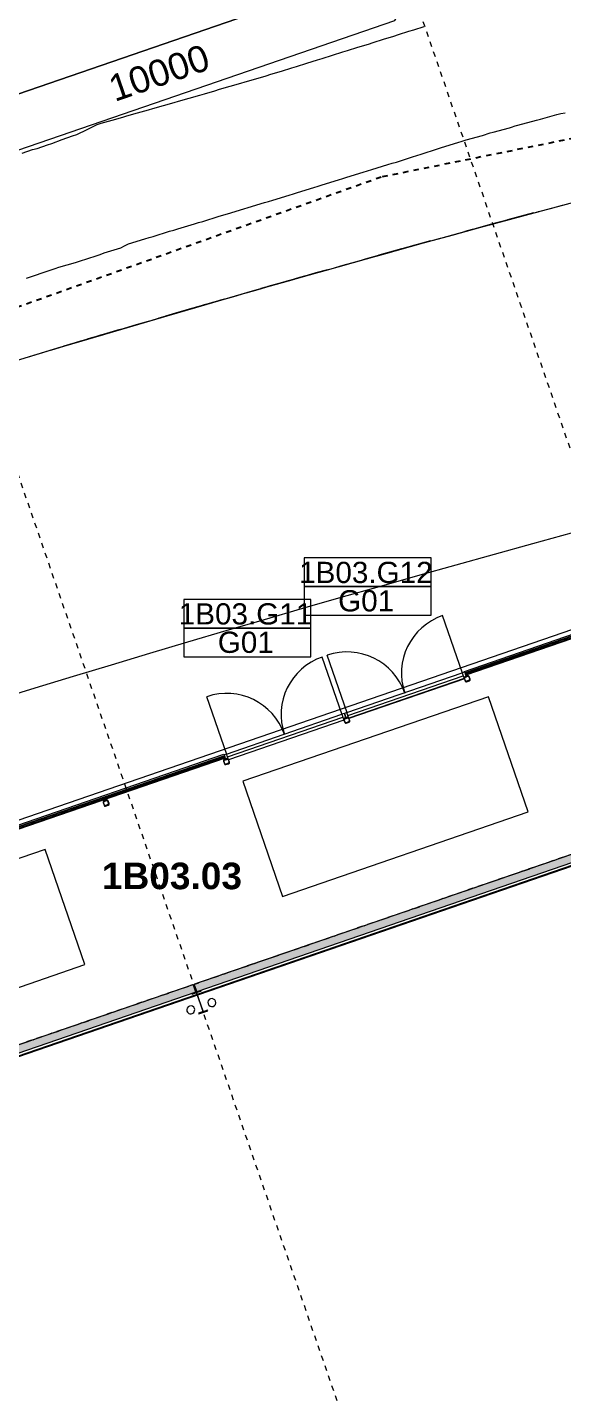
# Model space of a CAD drawing. Header units: metres. Extents: x -2477 to -2300, y 3875 to 4051.
# Drawn here: x -2395.03 to -2384.94, y 4010.75 to 4036.55 of the extents above; entities that cross this region are included whole.
import ezdxf

# ---------------------------------------------------------------- set-up
doc = ezdxf.new("R2010")
doc.units = ezdxf.units.M
for name, pattern in [('BOUNDARY Tighter', [0.008, 0.004, -0.002, 0, -0.002]), ('Grid Line', [0.021, 0.012, -0.003, 0.003, -0.003]), ('Overhead', [0.004, 0.0025, -0.0015])]:
    doc.linetypes.add(name, pattern=pattern)
for name, color, linetype, lineweight in [('A-ANNO-NOTE', 131, 'Continuous', 5), ('A-AREA-IDEN', 2, 'Continuous', 5), ('A-DETL', 90, 'Continuous', 13), ('A-DETL-GENF', 92, 'Continuous', 5), ('A-DOOR', 31, 'Continuous', 5), ('A-DOOR-IDEN', 31, 'Continuous', 5), ('A-FLOR', 192, 'Continuous', 5), ('A-FLOR-OVHD', 1, 'Overhead', 5), ('A-GENM', 13, 'Continuous', 5), ('A-GLAZ-CWMG', 51, 'Continuous', 5), ('A-WALL', 113, 'Continuous', 5), ('A-WALL-FNSH', 113, 'Continuous', 13), ('A-WALL-PATT', 111, 'Continuous', 13), ('C-TOPO', 7, 'Continuous', 5), ('C-TOPO-MAJR', 7, 'Continuous', 20), ('C-TOPO-MINR', 7, 'Continuous', 5), ('P-SANR-FIXT', 6, 'Continuous', 5), ('S-BEAM', 12, 'Continuous', 5), ('S-COLS', 52, 'Continuous', 5), ('S-GRID', 1, 'Continuous', 5)]:
    doc.layers.add(name, color=color, linetype=linetype, lineweight=lineweight)
doc.styles.add('Arial', font='arial.ttf', dxfattribs={"height": 0.5})
doc.styles.add('Arial_3', font='arial.ttf', dxfattribs={"height": 0.4})
doc.styles.add('Arial_B_1', font='arialbd.ttf', dxfattribs={"height": 0.5})

# ---------------------------------------------------------------- blocks, each defined once
blk = doc.blocks.new('Mechanical - Condensers - Mechanical - Condensers-1249279-GA - Part A')
at = {"layer": 'A-GENM', "lineweight": 13}
for p, q in [((-2386.34, 4023.931), (-2390.973, 4022.336)), ((-2385.591, 4021.757), (-2386.34, 4023.931)), ((-2390.973, 4022.336), (-2390.224, 4020.161)), ((-2390.224, 4020.161), (-2385.591, 4021.757)), ((-2394.698, 4021.053), (-2399.331, 4019.458)), ((-2393.949, 4018.879), (-2394.698, 4021.053)), ((-2398.582, 4017.283), (-2393.949, 4018.879))]:
    blk.add_line(p, q, dxfattribs=at)
blk = doc.blocks.new('Downpipe - L Spreader - Default-3252010-GA - Part A')
at = {"layer": 'P-SANR-FIXT'}
for start, end in [(0, 180), (180, 0)]:
    blk.add_arc((-0.04, 0.15), 0.075, start, end, dxfattribs=at)
blk = doc.blocks.new('Downpipe - L Spreader - Default-3251983-GA - Part A')
at = {"layer": 'P-SANR-FIXT'}
for start, end in [(360, 180), (180, 360)]:
    blk.add_arc((-0.04, -0.15), 0.075, start, end, dxfattribs=at)
blk = doc.blocks.new('Structural Framing 6 - Structural Framing 1-1639752-GA - Part A')
at = {"layer": 'S-BEAM', "lineweight": 13}
for p, q in [((-2391.762, 4018.394), (-2391.931, 4018.336)), ((-2391.828, 4018.358), (-2391.758, 4018.382)), ((-2391.758, 4018.382), (-2391.762, 4018.394)), ((-2391.931, 4018.336), (-2391.926, 4018.324)), ((-2391.926, 4018.324), (-2391.857, 4018.348)), ((-2391.842, 4018.341), (-2391.726, 4018.003)), ((-2391.718, 4018.005), (-2391.835, 4018.343)), ((-2391.733, 4017.988), (-2391.803, 4017.964)), ((-2391.803, 4017.964), (-2391.798, 4017.952)), ((-2391.798, 4017.952), (-2391.63, 4018.01)), ((-2391.634, 4018.022), (-2391.704, 4017.998)), ((-2391.63, 4018.01), (-2391.634, 4018.022))]:
    blk.add_line(p, q, dxfattribs=at)
for centre, start, end in [((-2391.853, 4018.337), 19.0004, 109.0004), ((-2391.824, 4018.347), 109.0004, 199.0004), ((-2391.737, 4017.999), 289.0004, 19.0004), ((-2391.708, 4018.009), 199.0004, 289.0004)]:
    blk.add_arc(centre, 0.0114, start, end, dxfattribs=at)
blk = doc.blocks.new('Rectangular Mullion - LVR002 - Swaged Louvre-3470202-GA - Part A')
at = {"layer": 'A-GLAZ-CWMG'}
for p, q in [((-2386.77, 4024.354), (-2382.231, 4025.917)), ((-2382.225, 4025.898), (-2386.763, 4024.335))]:
    blk.add_line(p, q, dxfattribs=at)
blk = doc.blocks.new('Rectangular Mullion - LVR002 - Swaged Louvre-V163-GA - Part A')
at = {"layer": 'A-GLAZ-CWMG'}
for p, q in [((-2386.788, 4024.408), (-2382.25, 4025.97)), ((-2382.24, 4025.942), (-2386.778, 4024.379)), ((-2386.777, 4024.375), (-2382.239, 4025.938)), ((-2382.25, 4025.97), (-2382.246, 4025.959)), ((-2382.239, 4025.938), (-2382.24, 4025.942)), ((-2386.784, 4024.397), (-2386.788, 4024.408)), ((-2386.778, 4024.379), (-2386.777, 4024.375))]:
    blk.add_line(p, q, dxfattribs=at)
blk = doc.blocks.new('aba - Structural Column - Steel - SHS - SHS100x100x9-3123692-GA - Part A')
at = {"layer": 'S-COLS', "lineweight": 15}
for p, q in [((-0.05, 0.0275), (-0.05, -0.0275)), ((-0.041, -0.0275), (-0.041, 0.0275)), ((0.0275, 0.05), (-0.0275, 0.05)), ((-0.0275, 0.041), (0.0275, 0.041)), ((0.041, 0.0275), (0.041, -0.0275)), ((0.05, -0.0275), (0.05, 0.0275)), ((0.0275, -0.041), (-0.0275, -0.041)), ((-0.0275, -0.05), (0.0275, -0.05))]:
    blk.add_line(p, q, dxfattribs=at)
for centre, radius, start, end in [((-0.0275, 0.0275), 0.0225, 90, 180), ((-0.0275, 0.0275), 0.0135, 90, 180), ((0.0275, 0.0275), 0.0225, 360, 90), ((0.0275, 0.0275), 0.0135, 0, 90), ((-0.0275, -0.0275), 0.0225, 180, 270), ((-0.0275, -0.0275), 0.0135, 180, 270), ((0.0275, -0.0275), 0.0135, 270, 0), ((0.0275, -0.0275), 0.0225, 270, 360)]:
    blk.add_arc(centre, radius, start, end, dxfattribs=at)
blk = doc.blocks.new('aba - Structural Column - Steel - SHS - SHS100x100x9-V169-GA - Part A')
at = {"layer": 'S-COLS', "lineweight": 15}
for p, q in [((-0.05, 0.027), (-0.05, -0.028)), ((-0.041, -0.028), (-0.041, 0.027)), ((0.027, 0.05), (-0.028, 0.05)), ((-0.028, 0.041), (0.027, 0.041)), ((0.041, 0.027), (0.041, -0.028)), ((0.05, -0.028), (0.05, 0.018)), ((0.027, -0.041), (-0.028, -0.041)), ((-0.028, -0.05), (0.027, -0.05))]:
    blk.add_line(p, q, dxfattribs=at)
for centre, radius, start, end in [((-0.028, 0.027), 0.0225, 90, 180), ((-0.028, 0.027), 0.0135, 90, 180), ((0.027, 0.027), 0.0225, 360, 90), ((0.027, 0.027), 0.0135, 0, 90), ((-0.028, -0.028), 0.0225, 180, 270), ((-0.028, -0.028), 0.0135, 180, 270), ((0.027, -0.028), 0.0225, 270, 360), ((0.027, -0.028), 0.0135, 270, 0)]:
    blk.add_arc(centre, radius, start, end, dxfattribs=at)
blk = doc.blocks.new('aba - Structural Column - Steel - SHS - SHS100x100x9-V171-GA - Part A')
at = {"layer": 'S-COLS', "lineweight": 15}
for p, q in [((-0.05, 0.018), (-0.05, -0.028)), ((-0.041, -0.028), (-0.041, 0.027)), ((0.027, 0.05), (-0.028, 0.05)), ((-0.028, 0.041), (0.027, 0.041)), ((0.041, 0.027), (0.041, -0.028)), ((0.05, -0.028), (0.05, 0.018)), ((0.027, -0.041), (-0.028, -0.041)), ((-0.028, -0.05), (0.027, -0.05))]:
    blk.add_line(p, q, dxfattribs=at)
for centre, radius, start, end in [((-0.028, 0.027), 0.0225, 90, 180), ((-0.028, 0.027), 0.0135, 90, 180), ((0.027, 0.027), 0.0225, 360, 90), ((0.027, 0.027), 0.0135, 0, 90), ((-0.028, -0.028), 0.0225, 180, 270), ((-0.028, -0.028), 0.0135, 180, 270), ((0.027, -0.028), 0.0225, 270, 360), ((0.027, -0.028), 0.0135, 270, 0)]:
    blk.add_arc(centre, radius, start, end, dxfattribs=at)
blk = doc.blocks.new('aba - Structural Column - Steel - SHS - SHS100x100x9-V170-GA - Part A')
at = {"layer": 'S-COLS', "lineweight": 15}
for p, q in [((-0.05, 0.018), (-0.05, -0.028)), ((-0.041, -0.028), (-0.041, 0.027)), ((0.027, 0.05), (-0.028, 0.05)), ((-0.028, 0.041), (0.027, 0.041)), ((0.041, 0.027), (0.041, -0.028)), ((0.05, -0.028), (0.05, 0.027)), ((0.027, -0.041), (-0.028, -0.041)), ((-0.028, -0.05), (0.027, -0.05))]:
    blk.add_line(p, q, dxfattribs=at)
for centre, radius, start, end in [((-0.028, 0.027), 0.0225, 90, 180), ((-0.028, 0.027), 0.0135, 90, 180), ((0.027, 0.027), 0.0225, 360, 90), ((0.027, 0.027), 0.0135, 0, 90), ((-0.028, -0.028), 0.0225, 180, 270), ((-0.028, -0.028), 0.0135, 180, 270), ((0.027, -0.028), 0.0225, 270, 360), ((0.027, -0.028), 0.0135, 270, 0)]:
    blk.add_arc(centre, radius, start, end, dxfattribs=at)
blk = doc.blocks.new('Rectangular Mullion - LVR002 - Swaged Louvre-V174-GA - Part A')
at = {"layer": 'A-GLAZ-CWMG'}
for p, q in [((-2395.865, 4021.282), (-2391.327, 4022.845)), ((-2391.317, 4022.816), (-2395.855, 4021.254)), ((-2395.854, 4021.25), (-2391.316, 4022.812)), ((-2391.327, 4022.845), (-2391.323, 4022.836)), ((-2391.316, 4022.812), (-2391.317, 4022.816)), ((-2395.861, 4021.271), (-2395.865, 4021.282)), ((-2395.855, 4021.254), (-2395.854, 4021.25))]:
    blk.add_line(p, q, dxfattribs=at)
blk = doc.blocks.new('Curtain_Wall_Louvre_DoubleDoor - Louvre Double Door-3474538-GA - Part A')
at = {"layer": 'A-DOOR'}
for p, q in [((-1.15, 0.065), (-1.15, 0.067)), ((-1.15, 0.067), (1.15, 0.067)), ((-1.15, 0.008), (-1.15, 0.065)), ((-1.15, 0.065), (1.15, 0.065)), ((1.15, 0.008), (-1.15, 0.008)), ((1.15, 0.067), (1.15, 0.065)), ((1.15, 0.065), (1.15, 0.008)), ((-1.15, -0.042), (-1.15, -1.192)), ((1.15, -0.042), (1.15, -1.192))]:
    blk.add_line(p, q, dxfattribs=at)
for centre, start, end in [((-1.15, -0.042), 270, 0), ((1.15, -0.042), 180, 270)]:
    blk.add_arc(centre, 1.15, start, end, dxfattribs=at)
blk = doc.blocks.new('Rectangular Mullion - 50x100mm-3470303-GA - Part A')
at = {"layer": 'A-GLAZ-CWMG'}
blk.add_line((-2391.276, 4022.85), (-2389.101, 4023.599), dxfattribs=at)
blk = doc.blocks.new('Rectangular Mullion - 50x100mm-V178-GA - Part A')
at = {"layer": 'A-GLAZ-CWMG'}
for p, q in [((-0.05, 0.05), (0, 0.05)), ((-0.05, -0.008), (-0.05, 0.05)), ((0, 0.05), (0, -0.035)), ((0, -0.05), (-0.038, -0.05)), ((0, -0.044), (0, -0.05))]:
    blk.add_line(p, q, dxfattribs=at)
blk = doc.blocks.new('Rectangular Mullion - 50x100mm-3396235-GA - Part A')
at = {"layer": 'A-GLAZ-CWMG'}
for p, q in [((0, 0.05), (-0.05, 0.05)), ((-0.05, 0.05), (-0.05, -0.008)), ((0, -0.035), (0, 0.05)), ((-0.038, -0.05), (0, -0.05)), ((0, -0.05), (0, -0.044))]:
    blk.add_line(p, q, dxfattribs=at)
blk = doc.blocks.new('Dimension - Grids _2D_ - 1-200-1063965-GA - Part A')
at = {"layer": 'A-DETL-GENF'}
for p, q in [((-4.323, 0.5), (-4.823, 0)), ((-4.823, 0), (-4.323, 0.5)), ((4.677, 0.5), (-4.323, 0.5)), ((-4.323, 0.5), (4.677, 0.5)), ((5.177, 0), (4.677, 0.5)), ((5.177, 0), (4.677, 0.5)), ((-4.823, 0), (-4.323, -0.5)), ((4.677, -0.5), (5.177, 0)), ((5.177, 0), (4.677, -0.5)), ((-4.823, 0), (-4.323, -0.5)), ((-4.323, -0.5), (4.677, -0.5)), ((-4.323, -0.5), (4.677, -0.5))]:
    blk.add_line(p, q, dxfattribs=at)
blk = doc.blocks.new('AA_DOOR_MARK _ TYPE MARK_HA2 - Mark _ Type Mark-1751130-GA - Part A')
at = {"layer": 'A-DOOR-IDEN'}
for p, q in [((0.00597, 0.0027), (-0.006, 0.0027)), ((-0.006, 0.0027), (-0.006, 0)), ((0.00597, 0), (0.00597, 0.0027)), ((0.00597, 0), (-0.006, 0)), ((0.00597, -0.0027), (0.00597, 0)), ((-0.006, 0), (0.00597, 0)), ((-0.006, 0), (-0.006, -0.0027)), ((-0.006, -0.0027), (0.00597, -0.0027))]:
    blk.add_line(p, q, dxfattribs=at)

msp = doc.modelspace()

# ---------------------------------------------------------------- hatches: boundary and pattern name
at = {"layer": 'A-WALL-PATT', "lineweight": 5}
h = msp.add_hatch(dxfattribs=at)
h.set_pattern_fill('FP_2', color=256, style=0, pattern_type=2)
h.set_pattern_definition([(50, (0, 0), (1.45712932, -0.12721804), [0.1524, -1.676]), (355, (0, 0), (-0.281945, 1.5283891), [0.12192, -1.341]), (100.451, (0.1215, -0.0106), (1.1754654, 1.40045604), [0.12952, -1.425]), (46.184, (0, 0.4064), (2.1690393, -0.336383), [0.2286, -2.515]), (96.636, (0.1807, 0.3784), (1.8989447, 1.9797078), [0.19428, -2.137]), (351.184, (0, 0.4064), (1.8987952, 1.9793723), [0.18288, -2.012]), (21, (0.2032, 0.3048), (1.2127575, -0.81769772), [0.1524, -1.676]), (326, (0.2032, 0.3048), (0.4943831, 1.4734489), [0.12192, -1.341]), (71.451, (0.3043, 0.2366), (1.70703975, 0.65498953), [0.12952, -1.425]), (37.5, (0, 0), (0.02470865, 0.67643463), [0.06706, -1.258, 0.06706, -1.294, -1.346]), (37.5, (0, 0), (0.02470865, 0.67643463), [-2.686, 0.06706, -1.279]), (7.5, (0, 0), (0.5345543, 0.80143977), [0.06706, -0.70917, 0.06706, -1.227, -0.51308]), (7.5, (0, 0), (0.5345543, 0.80143977), [-2.071, 0.06706, -0.44602]), (327.5, (-0.45314, 0), (1.08472329, -0.04582854), [0.06706, -0.44094, 0.06706, -1.518, -2.103]), (327.5, (-0.45314, 0), (1.08472329, -0.04582854), [-2.093, 0.06706, -2.036]), (317.5, (-0.6563, 0), (1.18503097, 0.20341692), [0.06706, -0.59334, 0.06706, -0.98552, -1.494]), (317.5, (-0.6563, 0), (1.18503097, 0.20341692), [-1.713, 0.06706, -1.426])])
h.paths.add_polyline_path([(-2458.3605, 3995.4619), (-2450.0974, 3998.3072), (-2450.143, 3998.4396), (-2450.1557, 3998.4458), (-2458.4093, 3995.6037)])
h.paths.add_polyline_path([(-2450.0832, 3998.3121), (-2440.264, 4001.6932), (-2440.3096, 4001.8255), (-2440.3223, 4001.8317), (-2450.1226, 3998.4572), (-2450.1288, 3998.4444)])
h.paths.add_polyline_path([(-2440.2498, 4001.6981), (-2434.6557, 4003.6243), (-2434.7045, 4003.7661), (-2440.2892, 4001.8431), (-2440.2954, 4001.8304)])
h.paths.add_polyline_path([(-2432.8913, 4004.2318), (-2430.4306, 4005.0791), (-2430.4762, 4005.2115), (-2430.4889, 4005.2177), (-2432.9399, 4004.373), (-2432.9125, 4004.2931)])
h.paths.add_polyline_path([(-2430.4165, 4005.084), (-2420.5973, 4008.4651), (-2420.6429, 4008.5975), (-2420.6556, 4008.6037), (-2430.4558, 4005.2291), (-2430.462, 4005.2164)])
h.paths.add_polyline_path([(-2420.5831, 4008.47), (-2413.5778, 4010.8822), (-2413.6266, 4011.024), (-2420.6225, 4008.6151), (-2420.6287, 4008.6024), (-2420.5952, 4008.5051)])
h.paths.add_polyline_path([(-2411.8134, 4011.4897), (-2410.7639, 4011.8511), (-2410.8095, 4011.9835), (-2410.8222, 4011.9897), (-2411.862, 4011.6309), (-2411.8345, 4011.551)])
h.paths.add_polyline_path([(-2410.7497, 4011.856), (-2401.3081, 4015.1071), (-2401.3537, 4015.2394), (-2401.3664, 4015.2456), (-2406.7625, 4013.3876), (-2406.7565, 4013.3703), (-2408.3322, 4012.8277), (-2408.3382, 4012.845), (-2410.7891, 4012.0011), (-2410.7953, 4011.9884)])
h.paths.add_polyline_path([(-2401.294, 4015.1119), (-2391.853, 4018.3628), (-2391.8986, 4018.4952), (-2391.9113, 4018.5014), (-2401.3333, 4015.257), (-2401.3395, 4015.2443)])
h.paths.add_polyline_path([(-2391.8388, 4018.3677), (-2382.3978, 4021.6186), (-2382.4434, 4021.7509), (-2382.4561, 4021.7571), (-2391.8782, 4018.5128), (-2391.8844, 4018.5001)])
h.paths.add_polyline_path([(-2382.3836, 4021.6234), (-2371.8695, 4025.2438), (-2371.9183, 4025.3857), (-2382.423, 4021.7685), (-2382.4292, 4021.7558)])
h.paths.add_polyline_path([(-2370.1052, 4025.8514), (-2363.4875, 4028.1301), (-2363.5331, 4028.2624), (-2363.5458, 4028.2686), (-2370.1538, 4025.9925), (-2370.1263, 4025.9127)])
h.paths.add_polyline_path([(-2363.4733, 4028.1349), (-2356.7555, 4030.4481), (-2356.8044, 4030.5899), (-2363.5127, 4028.28), (-2363.5189, 4028.2673), (-2363.4813, 4028.1582)])
h.paths.add_polyline_path([(-2354.9912, 4031.0556), (-2353.9417, 4031.417), (-2353.9905, 4031.5588), (-2355.0398, 4031.1968), (-2355.0123, 4031.1169)])
h = msp.add_hatch(dxfattribs=at)
h.set_pattern_fill('FP_1', color=256, style=0, pattern_type=2)
h.set_pattern_definition([(0, (0, 0), (0.8128, 0.2032), [0.06706, -0.54254, 0.06706, -0.54254, -3.251]), (0, (0, 0), (0.8128, 0.2032), [-1.219, 0.06706, -1.152, 0.06706, -0.54254, -1.422]), (0, (0, 0), (0.8128, 0.2032), [-3.048, 0.06706, -0.33934, 0.06706, -0.94894]), (120, (0.3048, 0.1016), (-0.582376362, 0.602305448), [0.06706, -0.54254, 0.06706, -0.54254, -3.251]), (120, (0.3048, 0.1016), (-0.582376362, 0.602305448), [-1.219, 0.06706, -1.152, 0.06706, -0.54254, -1.422]), (120, (0.3048, 0.1016), (-0.582376362, 0.602305448), [-3.048, 0.06706, -0.33934, 0.06706, -0.94894]), (240, (0.4064, 0.508), (-0.230423638, -0.805505448), [0.06706, -0.54254, 0.06706, -0.54254, -3.251]), (240, (0.4064, 0.508), (-0.230423638, -0.805505448), [-1.219, 0.06706, -1.152, 0.06706, -0.54254, -1.422]), (240, (0.4064, 0.508), (-0.230423638, -0.805505448), [-3.048, 0.06706, -0.33934, 0.06706, -0.94894])])
h.paths.add_polyline_path([(-2458.3413, 3995.4061), (-2458.2498, 3995.4376), (-2458.2527, 3995.4461), (-2458.3442, 3995.4146)])
h.paths.add_polyline_path([(-2458.0607, 3995.5027), (-2434.6367, 4003.5692), (-2434.641, 4003.5765), (-2437.7191, 4002.5166), (-2458.0636, 3995.5112)])
h.paths.add_polyline_path([(-2432.8721, 4004.1761), (-2425.0632, 4006.8649), (-2425.0662, 4006.8734), (-2432.8751, 4004.1846), (-2432.8729, 4004.1784)])
h.paths.add_polyline_path([(-2422.4158, 4007.7765), (-2413.5588, 4010.8271), (-2413.5631, 4010.8344), (-2422.4187, 4007.7851), (-2422.4171, 4007.7805)])
h.paths.add_polyline_path([(-2411.7942, 4011.4339), (-2371.8505, 4025.1887), (-2371.8549, 4025.196), (-2411.7971, 4011.4424), (-2411.795, 4011.4362)])
h.paths.add_polyline_path([(-2370.0859, 4025.7956), (-2356.7366, 4030.393), (-2356.7409, 4030.4003), (-2356.8434, 4030.365), (-2370.0889, 4025.8041), (-2370.0867, 4025.7979)])
h.paths.add_polyline_path([(-2354.972, 4030.9998), (-2353.9225, 4031.3612), (-2353.9254, 4031.3697), (-2354.9749, 4031.0084), (-2354.9728, 4031.0022)])

# ---------------------------------------------------------------- linework, layer by layer
at = {"layer": 'A-DETL', "linetype": 'BOUNDARY Tighter', "lineweight": 25}
for p, q in [((-2339.817, 4043.4987), (-2388.3643, 4033.7254)), ((-2388.3643, 4033.7254), (-2421.5847, 4021.8293))]:
    msp.add_line(p, q, dxfattribs=at)
at = {"layer": 'A-FLOR'}
for p, q in [((-2374.1171, 4028.859), (-2409.7442, 4016.5914)), ((-2391.9113, 4018.5014), (-2391.8782, 4018.5128))]:
    msp.add_line(p, q, dxfattribs=at)
msp.add_arc((-2296.5921, 3702.791), 336, 101.5, 109.702284, dxfattribs=at)
msp.add_open_spline([(-2411.5112, 4024.9055), (-2400.2963, 4028.9215), (-2388.8681, 4032.3411), (-2377.2907, 4035.1452)], degree=3, dxfattribs=at)
at = {"layer": 'A-FLOR-OVHD'}
msp.add_line((-2458.2706, 3995.6515), (-2354.0747, 4031.5299), dxfattribs=at)
at = {"layer": 'A-WALL'}
msp.add_line((-2371.8532, 4025.1966), (-2411.7971, 4011.4424), dxfattribs=at)
at = {"layer": 'A-WALL', "color": 250, "lineweight": 13}
for p, q in [((-2382.4561, 4021.7571), (-2391.8782, 4018.5128)), ((-2382.3978, 4021.6186), (-2391.8388, 4018.3677)), ((-2391.9113, 4018.5014), (-2401.3333, 4015.257)), ((-2391.853, 4018.3628), (-2401.294, 4015.1119)), ((-2391.8986, 4018.4952), (-2391.9113, 4018.5014)), ((-2391.853, 4018.3628), (-2391.8986, 4018.4952)), ((-2391.8782, 4018.5128), (-2391.8844, 4018.5001)), ((-2391.8844, 4018.5001), (-2391.8388, 4018.3677))]:
    msp.add_line(p, q, dxfattribs=at)
at = {"layer": 'A-WALL', "color": 7}
msp.add_line((-2391.8388, 4018.3677), (-2391.853, 4018.3628), dxfattribs=at)
at = {"layer": 'A-WALL-FNSH', "color": 7, "lineweight": 5}
msp.add_line((-2411.7942, 4011.4339), (-2371.8503, 4025.1881), dxfattribs=at)
at = {"layer": 'C-TOPO'}
for p, q in [((-2386.3071, 4032.8289), (-2386.6329, 4032.7402)), ((-2385.9939, 4032.9138), (-2386.4496, 4032.7901)), ((-2385.7753, 4032.9729), (-2386.3071, 4032.8289)), ((-2385.981, 4032.9173), (-2385.9939, 4032.9138)), ((-2385.4867, 4033.0507), (-2385.981, 4032.9173)), ((-2386.6457, 4032.7367), (-2386.7831, 4032.6992)), ((-2386.6329, 4032.7402), (-2386.6457, 4032.7367)), ((-2388.2674, 4032.2899), (-2388.5687, 4032.2059)), ((-2387.977, 4032.3705), (-2388.4044, 4032.2517)), ((-2387.969, 4032.3728), (-2387.977, 4032.3705)), ((-2387.4326, 4032.521), (-2387.969, 4032.3728)), ((-2388.5771, 4032.2036), (-2388.7097, 4032.1665)), ((-2388.5687, 4032.2059), (-2388.5771, 4032.2036)), ((-2389.958, 4031.8148), (-2390.3544, 4031.702)), ((-2389.9505, 4031.8169), (-2389.958, 4031.8148)), ((-2390.5088, 4031.6579), (-2390.6324, 4031.6226)), ((-2390.4998, 4031.6605), (-2390.5088, 4031.6579)), ((-2390.2244, 4031.739), (-2390.4998, 4031.6605)), ((-2392.4375, 4031.1007), (-2392.551, 4031.0675)), ((-2392.4252, 4031.1043), (-2392.4375, 4031.1007)), ((-2392.178, 4031.1764), (-2392.4252, 4031.1043)), ((-2391.9394, 4031.2458), (-2392.2995, 4031.141)), ((-2391.9265, 4031.2496), (-2391.9394, 4031.2458)), ((-2394.3558, 4030.5341), (-2394.4653, 4030.5014)), ((-2394.3421, 4030.5382), (-2394.3558, 4030.5341)), ((-2394.1281, 4030.602), (-2394.3421, 4030.5382)), ((-2393.9102, 4030.6668), (-2394.2397, 4030.5687)), ((-2393.9077, 4030.6675), (-2393.9102, 4030.6668))]:
    msp.add_line(p, q, dxfattribs=at)
at = {"layer": 'C-TOPO', "flags": 128}
for points in [[(-2385.8561, 4032.9511), (-2385.6283, 4033.0125), (-2385.4005, 4033.0738)], [(-2385.4005, 4033.0738), (-2385.3985, 4033.0744), (-2385.3965, 4033.0749)], [(-2385.3965, 4033.0749), (-2385.1684, 4033.1361), (-2384.9402, 4033.1972)], [(-2386.7756, 4032.7012), (-2386.5486, 4032.7632), (-2386.3215, 4032.825)], [(-2386.3215, 4032.825), (-2386.3184, 4032.8258), (-2386.3152, 4032.8267)], [(-2386.3152, 4032.8267), (-2386.0879, 4032.8884), (-2385.8605, 4032.9499)], [(-2385.8605, 4032.9499), (-2385.8583, 4032.9505), (-2385.8561, 4032.9511)], [(-2387.6994, 4032.4474), (-2387.4714, 4032.5103), (-2387.2433, 4032.5731)], [(-2387.2433, 4032.5731), (-2387.2414, 4032.5736), (-2387.2395, 4032.5741)], [(-2387.2395, 4032.5741), (-2387.2376, 4032.5746), (-2387.2357, 4032.5751)], [(-2387.2357, 4032.5751), (-2387.0085, 4032.6375), (-2386.7813, 4032.6996)], [(-2386.7813, 4032.6996), (-2386.7785, 4032.7004), (-2386.7756, 4032.7012)], [(-2388.6173, 4032.1923), (-2388.3899, 4032.2558), (-2388.1625, 4032.3191)], [(-2388.1625, 4032.3191), (-2388.1608, 4032.3195), (-2388.1592, 4032.32)], [(-2388.1592, 4032.32), (-2388.1576, 4032.3204), (-2388.1559, 4032.3209)], [(-2388.1559, 4032.3209), (-2387.9293, 4032.3838), (-2387.7026, 4032.4465)], [(-2387.7026, 4032.4465), (-2387.701, 4032.4469), (-2387.6994, 4032.4474)], [(-2389.5331, 4031.9351), (-2389.3056, 4031.9993), (-2389.078, 4032.0633)], [(-2389.078, 4032.0633), (-2389.0766, 4032.0637), (-2389.0751, 4032.0641)], [(-2389.0751, 4032.0641), (-2388.8476, 4032.1279), (-2388.6201, 4032.1915)], [(-2388.6201, 4032.1915), (-2388.6187, 4032.1919), (-2388.6173, 4032.1923)], [(-2390.4511, 4031.6744), (-2390.2236, 4031.7393), (-2389.996, 4031.804)], [(-2389.996, 4031.804), (-2389.9948, 4031.8043), (-2389.9935, 4031.8047)], [(-2389.9935, 4031.8047), (-2389.766, 4031.8692), (-2389.5385, 4031.9336)], [(-2389.5385, 4031.9336), (-2389.5371, 4031.9339), (-2389.5358, 4031.9343)], [(-2389.5358, 4031.9343), (-2389.5345, 4031.9347), (-2389.5331, 4031.9351)], [(-2391.3681, 4031.4112), (-2391.1404, 4031.4768), (-2390.9126, 4031.5423)], [(-2390.9126, 4031.5423), (-2390.9113, 4031.5427), (-2390.91, 4031.543)], [(-2390.91, 4031.543), (-2390.6831, 4031.6081), (-2390.456, 4031.673)], [(-2390.456, 4031.673), (-2390.4548, 4031.6734), (-2390.4536, 4031.6737)], [(-2390.4536, 4031.6737), (-2390.4523, 4031.6741), (-2390.4511, 4031.6744)], [(-2392.2842, 4031.1454), (-2392.0571, 4031.2116), (-2391.83, 4031.2776)], [(-2391.83, 4031.2776), (-2391.8287, 4031.2779), (-2391.8275, 4031.2783)], [(-2391.8275, 4031.2783), (-2391.6003, 4031.3441), (-2391.373, 4031.4098)], [(-2391.373, 4031.4098), (-2391.3717, 4031.4102), (-2391.3705, 4031.4105)], [(-2391.3705, 4031.4105), (-2391.3693, 4031.4109), (-2391.3681, 4031.4112)], [(-2393.1996, 4030.8771), (-2392.9728, 4030.9438), (-2392.746, 4031.0104)], [(-2392.746, 4031.0104), (-2392.7447, 4031.0108), (-2392.7433, 4031.0112)], [(-2392.7433, 4031.0112), (-2392.742, 4031.0116), (-2392.7407, 4031.012)], [(-2392.7407, 4031.012), (-2392.5138, 4031.0784), (-2392.2868, 4031.1447)], [(-2392.2868, 4031.1447), (-2392.2855, 4031.1451), (-2392.2842, 4031.1454)], [(-2394.1107, 4030.6072), (-2393.8861, 4030.674), (-2393.6614, 4030.7406)], [(-2393.6614, 4030.7406), (-2393.66, 4030.7411), (-2393.6585, 4030.7415)], [(-2393.6585, 4030.7415), (-2393.657, 4030.7419), (-2393.6555, 4030.7424)], [(-2393.6555, 4030.7424), (-2393.429, 4030.8094), (-2393.2024, 4030.8763)], [(-2393.2024, 4030.8763), (-2393.201, 4030.8767), (-2393.1996, 4030.8771)], [(-2394.5696, 4030.4702), (-2394.3421, 4030.5382), (-2394.1145, 4030.606)], [(-2394.1145, 4030.606), (-2394.1126, 4030.6066), (-2394.1107, 4030.6072)], [(-2395.0324, 4030.3313), (-2395.0304, 4030.3319), (-2395.0284, 4030.3325)], [(-2395.0284, 4030.3325), (-2394.8026, 4030.4003), (-2394.5766, 4030.4681)], [(-2394.5766, 4030.4681), (-2394.5748, 4030.4686), (-2394.573, 4030.4692)], [(-2394.573, 4030.4692), (-2394.5713, 4030.4697), (-2394.5696, 4030.4702)]]:
    msp.add_lwpolyline(points, dxfattribs=at)
at = {"layer": 'C-TOPO'}
for start, end in [(105.442689, 105.54708), (105.778375, 105.893379), (105.743079, 105.844874), (106.114252, 106.23967), (106.086765, 106.195058), (106.450622, 106.585954), (106.430706, 106.54644)]:
    msp.add_arc((-2298.1113, 3708.2316), 336.3657, start, end, dxfattribs=at)
at = {"layer": 'C-TOPO-MAJR', "color": 8, "lineweight": 15}
for p, q in [((-2388.0332, 4036.4127), (-2387.8376, 4036.4739)), ((-2387.8376, 4036.4739), (-2387.748, 4036.5019)), ((-2387.748, 4036.5019), (-2387.5523, 4036.5632)), ((-2388.9954, 4036.1108), (-2388.7992, 4036.1721)), ((-2388.7992, 4036.1721), (-2388.6033, 4036.2333)), ((-2388.6033, 4036.2333), (-2388.5143, 4036.2623)), ((-2388.5143, 4036.2623), (-2388.3183, 4036.3236)), ((-2388.3183, 4036.3236), (-2388.1227, 4036.3847)), ((-2388.1227, 4036.3847), (-2388.0332, 4036.4127)), ((-2389.7611, 4035.8728), (-2389.5647, 4035.9341)), ((-2389.5647, 4035.9341), (-2389.4766, 4035.9617)), ((-2389.4766, 4035.9617), (-2389.2801, 4036.023)), ((-2389.2801, 4036.023), (-2389.0839, 4036.0843)), ((-2389.0839, 4036.0843), (-2388.9954, 4036.1108)), ((-2390.5269, 4035.6358), (-2390.44, 4035.663)), ((-2390.44, 4035.663), (-2390.2421, 4035.7226)), ((-2390.2421, 4035.7226), (-2390.0454, 4035.784)), ((-2390.0454, 4035.784), (-2389.9579, 4035.8114)), ((-2389.9579, 4035.8114), (-2389.7611, 4035.8728)), ((-2391.411, 4035.3808), (-2391.2094, 4035.4374)), ((-2391.2094, 4035.4374), (-2391.0102, 4035.4933)), ((-2391.0102, 4035.4933), (-2390.9246, 4035.5201)), ((-2390.9246, 4035.5201), (-2390.7247, 4035.5762)), ((-2390.7247, 4035.5762), (-2390.5269, 4035.6358)), ((-2392.4648, 4035.0773), (-2392.263, 4035.1338)), ((-2392.263, 4035.1338), (-2392.1815, 4035.1599)), ((-2392.1815, 4035.1599), (-2391.7789, 4035.2728)), ((-2391.7789, 4035.2728), (-2391.6957, 4035.2982)), ((-2391.6957, 4035.2982), (-2391.4948, 4035.3546)), ((-2391.4948, 4035.3546), (-2391.411, 4035.3808)), ((-2393.2318, 4034.8572), (-2393.1539, 4034.8816)), ((-2393.1539, 4034.8816), (-2392.9557, 4034.937)), ((-2392.9557, 4034.937), (-2392.7473, 4034.9955)), ((-2392.7473, 4034.9955), (-2392.6676, 4035.0204)), ((-2392.6676, 4035.0204), (-2392.4648, 4035.0773)), ((-2394.0966, 4034.5307), (-2393.9043, 4034.6254)), ((-2393.9043, 4034.6254), (-2393.7165, 4034.719)), ((-2393.7165, 4034.719), (-2393.6404, 4034.7428)), ((-2393.6404, 4034.7428), (-2393.4356, 4034.8002)), ((-2393.4356, 4034.8002), (-2393.2318, 4034.8572)), ((-2394.6534, 4034.3338), (-2394.5695, 4034.36)), ((-2394.5695, 4034.36), (-2394.3746, 4034.4324)), ((-2394.3746, 4034.4324), (-2394.1788, 4034.505)), ((-2394.1788, 4034.505), (-2394.0966, 4034.5307)), ((-2395.1313, 4034.1761), (-2394.9346, 4034.2429)), ((-2394.9346, 4034.2429), (-2394.8502, 4034.267)), ((-2394.8502, 4034.267), (-2394.6534, 4034.3338))]:
    msp.add_line(p, q, dxfattribs=at)
at = {"layer": 'C-TOPO-MINR', "color": 253}
for p, q in [((-2385.3585, 4034.8174), (-2385.0497, 4034.904)), ((-2385.0497, 4034.904), (-2384.9746, 4034.9226)), ((-2384.9746, 4034.9226), (-2384.892, 4034.9385)), ((-2386.2532, 4034.57), (-2385.9445, 4034.6566)), ((-2385.9445, 4034.6566), (-2385.9058, 4034.6677)), ((-2385.9058, 4034.6677), (-2385.8383, 4034.6936)), ((-2385.8383, 4034.6936), (-2385.8079, 4034.6956)), ((-2385.8079, 4034.6956), (-2385.4995, 4034.7821)), ((-2385.4995, 4034.7821), (-2385.4329, 4034.8012)), ((-2385.4329, 4034.8012), (-2385.3585, 4034.8174)), ((-2387.223, 4034.2807), (-2386.9172, 4034.3763)), ((-2386.9172, 4034.3763), (-2386.8372, 4034.4013)), ((-2386.8372, 4034.4013), (-2386.7584, 4034.426)), ((-2386.7584, 4034.426), (-2386.45, 4034.5125)), ((-2386.45, 4034.5125), (-2386.3077, 4034.5568)), ((-2386.3077, 4034.5568), (-2386.2532, 4034.57)), ((-2388.075, 4034.01), (-2387.768, 4034.1102)), ((-2387.768, 4034.1102), (-2387.6886, 4034.135)), ((-2387.6886, 4034.135), (-2387.6093, 4034.1598)), ((-2387.6093, 4034.1598), (-2387.3026, 4034.2557)), ((-2387.3026, 4034.2557), (-2387.223, 4034.2807)), ((-2388.6987, 4033.8193), (-2388.6196, 4033.8439)), ((-2388.6196, 4033.8439), (-2388.5408, 4033.8686)), ((-2388.5408, 4033.8686), (-2388.2334, 4033.9606)), ((-2388.2334, 4033.9606), (-2388.1541, 4033.9853)), ((-2388.1541, 4033.9853), (-2388.075, 4034.01)), ((-2389.472, 4033.5775), (-2389.1639, 4033.6739)), ((-2389.1639, 4033.6739), (-2389.0851, 4033.6984)), ((-2389.0851, 4033.6984), (-2389.0064, 4033.723)), ((-2389.0064, 4033.723), (-2388.6987, 4033.8193)), ((-2390.4042, 4033.2903), (-2390.0957, 4033.3868)), ((-2390.0957, 4033.3868), (-2390.0163, 4033.4091)), ((-2390.0163, 4033.4091), (-2389.9378, 4033.4327)), ((-2389.9378, 4033.4327), (-2389.6293, 4033.5292)), ((-2389.6293, 4033.5292), (-2389.5505, 4033.553)), ((-2389.5505, 4033.553), (-2389.472, 4033.5775)), ((-2391.2593, 4033.0324), (-2390.9501, 4033.1271)), ((-2390.9501, 4033.1271), (-2390.8711, 4033.1493)), ((-2390.8711, 4033.1493), (-2390.5626, 4033.2458)), ((-2390.5626, 4033.2458), (-2390.483, 4033.2682)), ((-2390.483, 4033.2682), (-2390.4042, 4033.2903)), ((-2392.1929, 4032.7484), (-2391.8839, 4032.8452)), ((-2391.8839, 4032.8452), (-2391.8048, 4032.8673)), ((-2391.8048, 4032.8673), (-2391.7261, 4032.8894)), ((-2391.7261, 4032.8894), (-2391.417, 4032.9882)), ((-2391.417, 4032.9882), (-2391.2593, 4033.0324)), ((-2393.1263, 4032.4665), (-2392.8175, 4032.5632)), ((-2392.8175, 4032.5632), (-2392.7383, 4032.5854)), ((-2392.7383, 4032.5854), (-2392.6596, 4032.6074)), ((-2392.6596, 4032.6074), (-2392.3507, 4032.7042)), ((-2392.3507, 4032.7042), (-2392.2738, 4032.7257)), ((-2392.2738, 4032.7257), (-2392.1929, 4032.7484)), ((-2393.6593, 4032.2687), (-2393.5844, 4032.2965)), ((-2393.5844, 4032.2965), (-2393.2725, 4032.3941)), ((-2393.2725, 4032.3941), (-2393.1985, 4032.4305)), ((-2393.1985, 4032.4305), (-2393.1263, 4032.4665)), ((-2394.4364, 4032.0278), (-2394.122, 4032.1176)), ((-2394.122, 4032.1176), (-2394.0471, 4032.1431)), ((-2394.0471, 4032.1431), (-2393.7339, 4032.241)), ((-2393.7339, 4032.241), (-2393.6593, 4032.2687)), ((-2395.0487, 4031.82), (-2394.9747, 4031.8451)), ((-2394.9747, 4031.8451), (-2394.6599, 4031.952)), ((-2394.6599, 4031.952), (-2394.5854, 4031.9772)), ((-2394.5854, 4031.9772), (-2394.5109, 4032.0025)), ((-2394.5109, 4032.0025), (-2394.4364, 4032.0278))]:
    msp.add_line(p, q, dxfattribs=at)
at = {"layer": 'S-GRID', "linetype": 'Grid Line'}
for p, q in [((-2363.768, 3967.5361), (-2388.3556, 4038.942)), ((-2339.5447, 4036.533), (-2476.7199, 3989.2988)), ((-2374.6708, 3968.4844), (-2397.8108, 4035.6862))]:
    msp.add_line(p, q, dxfattribs=at)

# ---------------------------------------------------------------- block references
at = {"layer": 'A-DETL-GENF', "rotation": 19.00040712023049}
msp.add_blockref('Dimension - Grids _2D_ - 1-200-1063965-GA - Part A', (-2392.6909, 4035.6301), dxfattribs=at)
at = {"layer": 'A-DOOR', "rotation": 199.0004071201863}
for p in [(-2387.9028, 4023.9586), (-2390.172, 4023.1773)]:
    msp.add_blockref('Curtain_Wall_Louvre_DoubleDoor - Louvre Double Door-3474538-GA - Part A', p, dxfattribs=at)
at = {"layer": 'A-DOOR-IDEN', "xscale": 199.9999999999999, "yscale": 199.9999999999999, "zscale": 199.9999999999999}
for p in [(-2388.6112, 4026.0063), (-2390.8804, 4025.225)]:
    msp.add_blockref('AA_DOOR_MARK _ TYPE MARK_HA2 - Mark _ Type Mark-1751130-GA - Part A', p, dxfattribs=at)
at = {"layer": 'A-GENM'}
msp.add_blockref('Mechanical - Condensers - Mechanical - Condensers-1249279-GA - Part A', (0, 0), dxfattribs=at)
at = {"layer": 'A-GLAZ-CWMG'}
for name, p in [('Rectangular Mullion - LVR002 - Swaged Louvre-V163-GA - Part A', (0, 0)), ('Rectangular Mullion - LVR002 - Swaged Louvre-3470202-GA - Part A', (0, 0)), ('Rectangular Mullion - 50x100mm-3470303-GA - Part A', (2.2692, 0.7814)), ('Rectangular Mullion - 50x100mm-3470303-GA - Part A', (0, 0)), ('Rectangular Mullion - LVR002 - Swaged Louvre-V174-GA - Part A', (0, 0)), ('Rectangular Mullion - LVR002 - Swaged Louvre-3470202-GA - Part A', (-9.077, -3.1255))]:
    msp.add_blockref(name, p, dxfattribs=at)
at = {"layer": 'A-GLAZ-CWMG', "rotation": 19.00040712018626}
for p in [(-2386.7681, 4024.3493), (-2389.0374, 4023.5679)]:
    msp.add_blockref('Rectangular Mullion - 50x100mm-3396235-GA - Part A', p, dxfattribs=at)
at = {"layer": 'A-GLAZ-CWMG', "extrusion": (0, 0, -1), "rotation": 340.9995928798138}
for p in [(2389.0374, 4023.5679), (2391.3066, 4022.7866)]:
    msp.add_blockref('Rectangular Mullion - 50x100mm-V178-GA - Part A', p, dxfattribs=at)
at = {"layer": 'P-SANR-FIXT'}
for name, p, rotation in [('Downpipe - L Spreader - Default-3251983-GA - Part A', (-2391.941, 4017.8724), 199.0004071202827), ('Downpipe - L Spreader - Default-3252010-GA - Part A', (-2391.4687, 4018.0351), 19.00040712024361)]:
    msp.add_blockref(name, p, dxfattribs=dict(at, rotation=rotation))
at = {"layer": 'S-BEAM'}
msp.add_blockref('Structural Framing 6 - Structural Framing 1-1639752-GA - Part A', (0, 0), dxfattribs=at)
at = {"layer": 'S-COLS', "lineweight": 15, "rotation": 19.00040712015785}
for name, p in [('aba - Structural Column - Steel - SHS - SHS100x100x9-V170-GA - Part A', (-2386.7405, 4024.2691)), ('aba - Structural Column - Steel - SHS - SHS100x100x9-V171-GA - Part A', (-2389.0097, 4023.4877)), ('aba - Structural Column - Steel - SHS - SHS100x100x9-V169-GA - Part A', (-2391.279, 4022.7063)), ('aba - Structural Column - Steel - SHS - SHS100x100x9-3123692-GA - Part A', (-2393.5482, 4021.925))]:
    msp.add_blockref(name, p, dxfattribs=at)

# ---------------------------------------------------------------- texts
at = {"layer": 'A-ANNO-NOTE', "insert": (-2393.5492, 4035.6131), "char_height": 0.5, "width": 2.324894, "attachment_point": 1, "rotation": 19.00041, "style": 'Arial'}
msp.add_mtext('10000', dxfattribs=at)
at = {"layer": 'A-AREA-IDEN', "insert": (-2393.6267, 4020.8022), "char_height": 0.5, "width": 3.174682, "attachment_point": 1, "style": 'Arial_B_1'}
msp.add_mtext('1B03.03', dxfattribs=at)
at = {"layer": 'A-DOOR-IDEN', "char_height": 0.4, "attachment_point": 1, "style": 'Arial_3'}
for s, insert, width in [('1B03.G12', (-2389.908, 4026.4731), 3.110547), ('G01', (-2389.1727, 4025.9378), 1.298734), ('1B03.G11', (-2392.1773, 4025.6917), 3.110547), ('G01', (-2391.442, 4025.1564), 1.298734)]:
    msp.add_mtext(s, dxfattribs=dict(at, insert=insert, width=width))

doc.saveas('drawing.dxf')
